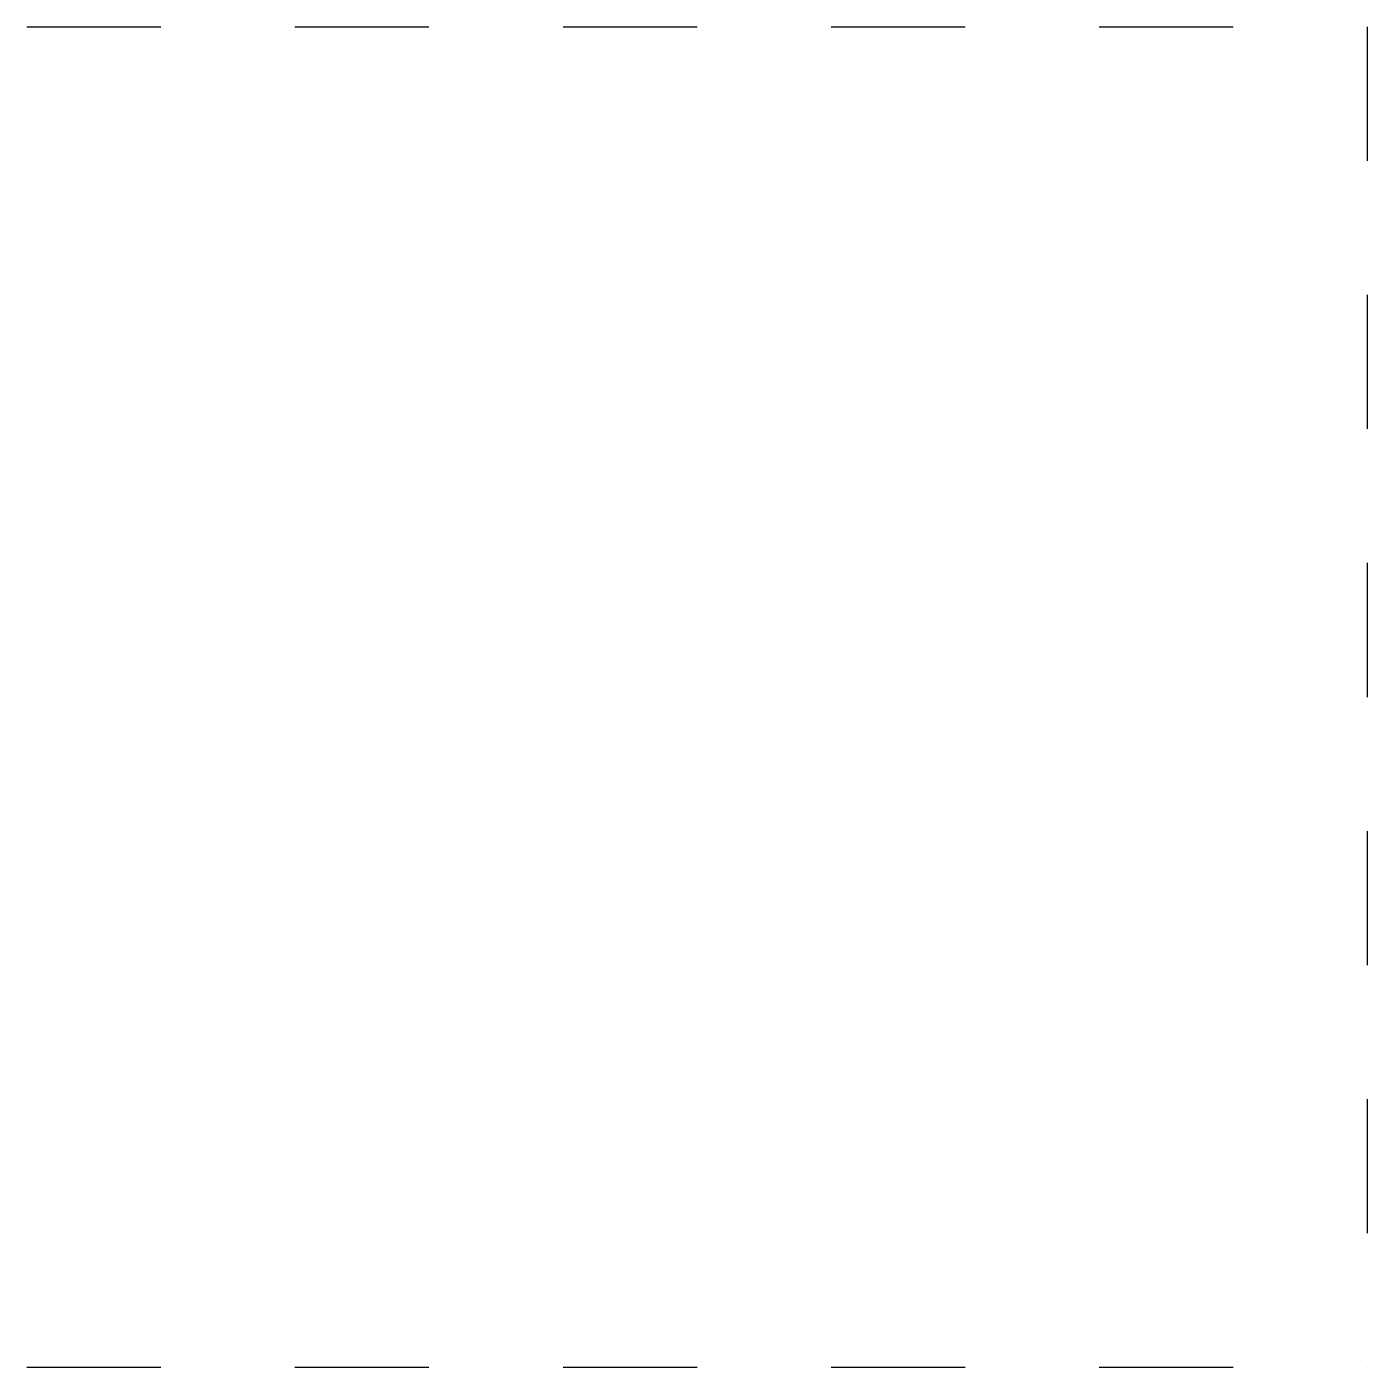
# Model space of a CAD drawing. Header units: millimetres. Extents: x 66830.5 to 66831.5, y 7085.12 to 7086.12.
import ezdxf

# ---------------------------------------------------------------- set-up
doc = ezdxf.new("R2010")
doc.units = ezdxf.units.MM
doc.linetypes.add('HIDDEN', pattern=[9.525, 6.35, -3.175])
doc.layers.add('021', color=1, linetype='Continuous')

msp = doc.modelspace()

# ---------------------------------------------------------------- linework, layer by layer
at = {"layer": '021', "linetype": 'HIDDEN', "ltscale": 0.01}
for p, q in [((66830.4989, 7086.1178), (66831.4989, 7086.1178)), ((66831.4989, 7086.1178), (66831.4989, 7085.1178)), ((66830.4989, 7085.1178), (66831.4989, 7085.1178))]:
    msp.add_line(p, q, dxfattribs=at)

doc.saveas('drawing.dxf')
